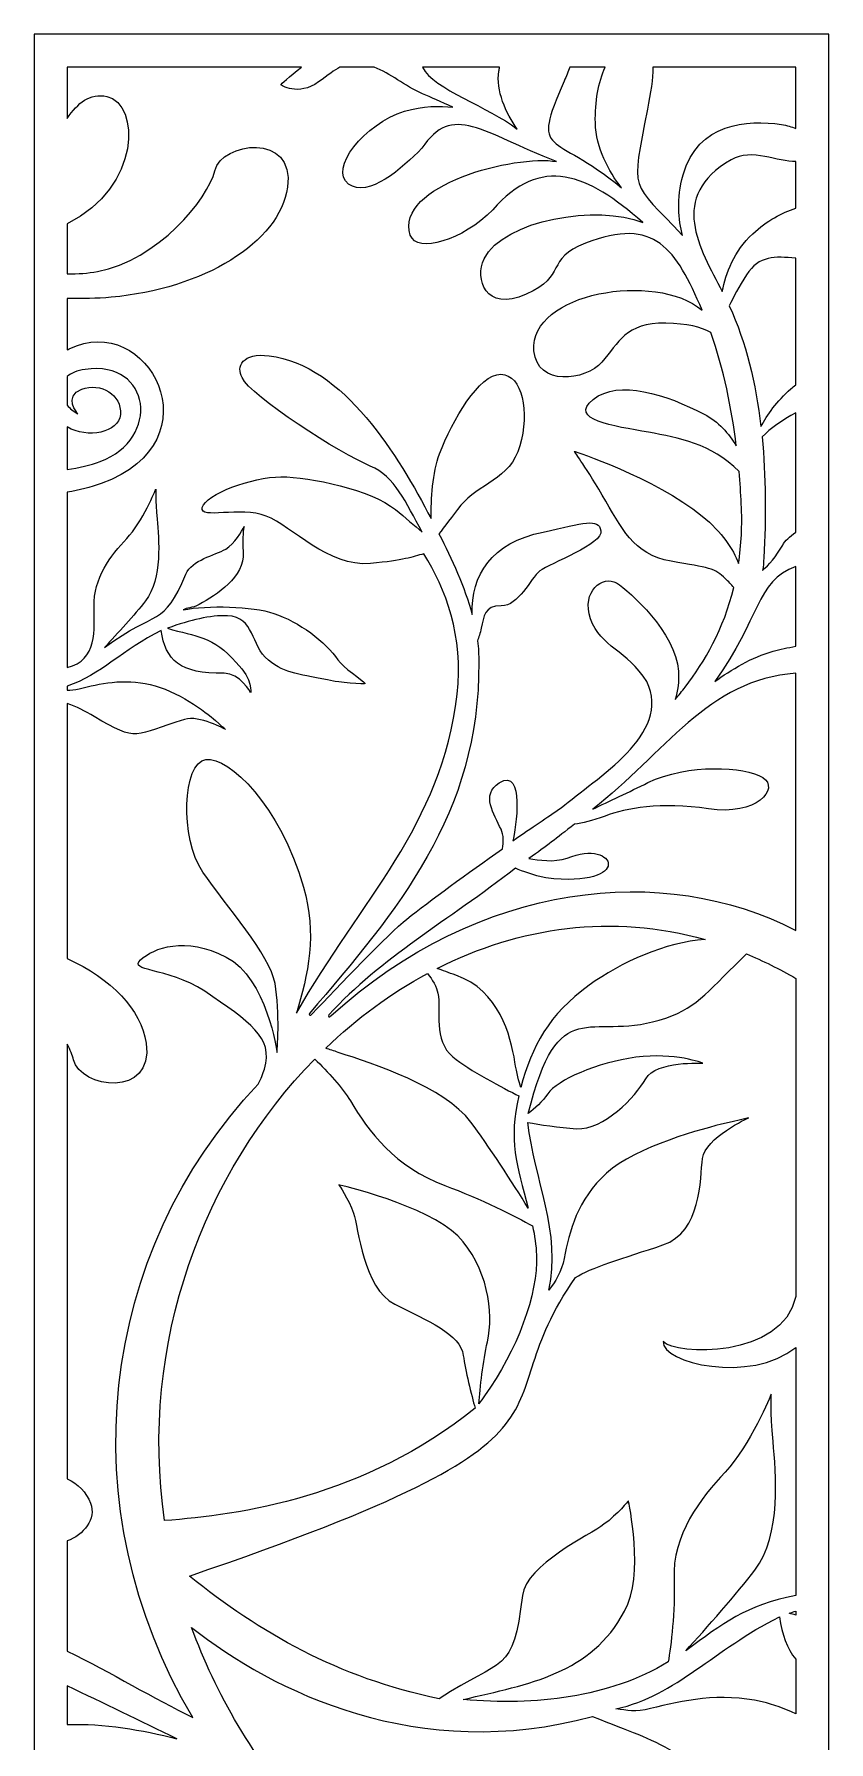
# Model space of a CAD drawing. Header units: centimetres. Extents: x -9.7 to 7.6, y -13 to 14.1.
# Drawn here: x -0.16 to 7.58, y -2.53 to 14.11 of the extents above; entities that cross this region are included whole.
import ezdxf

# ---------------------------------------------------------------- set-up
doc = ezdxf.new("R2010")
doc.units = ezdxf.units.CM
doc.header["$MEASUREMENT"] = 0
doc.layers.add('layer 1', color=7, linetype='Continuous')

msp = doc.modelspace()

# ---------------------------------------------------------------- linework, layer by layer
at = {"layer": 'layer 1', "color": 177, "lineweight": 9}
for points, knots in [([(7.26065, -12.99459), (7.26065, -12.99459), (5.87743, -12.99459), (5.87743, -12.99459), (5.87743, -12.99459), (5.87743, -12.99459), (5.19512, -12.99459), (5.19512, -12.99459), (5.19512, -12.99459), (5.19512, -12.99459), (4.18728, -12.99459), (4.18728, -12.99459), (4.18728, -12.99459), (4.18728, -12.99459), (3.58854, -12.99459), (3.58854, -12.99459), (3.58854, -12.99459), (3.58854, -12.99459), (2.78218, -12.99459), (2.78218, -12.99459), (2.78218, -12.99459), (2.78218, -12.99459), (2.14812, -12.99459), (2.14812, -12.99459), (2.14812, -12.99459), (2.14812, -12.99459), (1.69334, -12.99459), (1.69334, -12.99459), (1.69334, -12.99459), (1.69334, -12.99459), (1.49977, -12.99459), (1.49977, -12.99459), (1.49977, -12.99459), (1.49977, -12.99459), (1.49345, -12.99459), (1.49345, -12.99459), (1.49345, -12.99459), (1.49345, -12.99459), (1.27185, -12.99459), (1.27185, -12.99459), (1.27185, -12.99459), (1.27185, -12.99459), (0.58433, -12.99459), (0.58433, -12.99459), (0.58433, -12.99459), (0.58433, -12.99459), (0.26077, -12.99459), (0.26077, -12.99459), (0.26077, -12.99459), (0.26077, -12.99459), (0.16257, -12.99459), (0.16257, -12.99459), (0.16257, -12.99459), (0.16257, -12.99459), (-0.16007, -12.99459), (-0.16007, -12.99459), (-0.16007, -12.99459), (-0.16007, -12.99459), (-0.16007, -12.67195), (-0.16007, -12.67195), (-0.16007, -12.67195), (-0.16007, -12.67195), (-0.16007, -9.70819), (-0.16007, -9.70819), (-0.16007, -9.70819), (-0.16007, -9.70819), (-0.16007, -9.5203), (-0.16007, -9.5203), (-0.16007, -9.5203), (-0.16007, -9.5203), (-0.16007, -7.38408), (-0.16007, -7.38408), (-0.16007, -7.38408), (-0.16007, -7.38408), (-0.16007, -7.04499), (-0.16007, -7.04499), (-0.16007, -7.04499), (-0.16007, -7.04499), (-0.16007, -2.59487), (-0.16007, -2.59487), (-0.16007, -2.59487), (-0.16007, -2.59487), (-0.16007, -2.38817), (-0.16007, -2.38817), (-0.16007, -2.38817), (-0.16007, -2.38817), (-0.16007, -1.8223), (-0.16007, -1.8223), (-0.16007, -1.8223), (-0.16007, -1.8223), (-0.16007, -1.47514), (-0.16007, -1.47514), (-0.16007, -1.47514), (-0.16007, -1.47514), (-0.16007, -0.49746), (-0.16007, -0.49746), (-0.16007, -0.49746), (-0.16007, -0.49746), (-0.16007, -0.25309), (-0.16007, -0.25309), (-0.16007, -0.25309), (-0.16007, -0.25309), (-0.16007, 0.00084), (-0.16007, 0.00084), (-0.16007, 0.00084), (-0.16007, 0.00084), (-0.16007, 0.09219), (-0.16007, 0.09219), (-0.16007, 0.09219), (-0.16007, 0.09219), (-0.16007, 1.42624), (-0.16007, 1.42624), (-0.16007, 1.42624), (-0.16007, 1.42624), (-0.16007, 2.20746), (-0.16007, 2.20746), (-0.16007, 2.20746), (-0.16007, 2.20746), (-0.16007, 4.67849), (-0.16007, 4.67849), (-0.16007, 4.67849), (-0.16007, 4.67849), (-0.16007, 5.22768), (-0.16007, 5.22768), (-0.16007, 5.22768), (-0.16007, 5.22768), (-0.16007, 9.61322), (-0.16007, 9.61322), (-0.16007, 9.61322), (-0.16007, 9.61322), (-0.16007, 9.85597), (-0.16007, 9.85597), (-0.16007, 9.85597), (-0.16007, 9.85597), (-0.16007, 11.56167), (-0.16007, 11.56167), (-0.16007, 11.56167), (-0.16007, 11.56167), (-0.16007, 11.79957), (-0.16007, 11.79957), (-0.16007, 11.79957), (-0.16007, 11.79957), (-0.16007, 12.14534), (-0.16007, 12.14534), (-0.16007, 12.14534), (-0.16007, 12.14534), (-0.16007, 12.67177), (-0.16007, 12.67177), (-0.16007, 12.67177), (-0.16007, 12.67177), (-0.16007, 13.78453), (-0.16007, 13.78453), (-0.16007, 13.78453), (-0.16007, 13.78453), (-0.16007, 14.10717), (-0.16007, 14.10717), (-0.16007, 14.10717), (-0.16007, 14.10717), (0.16257, 14.10717), (0.16257, 14.10717), (0.16257, 14.10717), (0.16257, 14.10717), (2.95749, 14.10717), (2.95749, 14.10717), (2.95749, 14.10717), (2.95749, 14.10717), (3.17214, 14.10717), (3.17214, 14.10717), (3.17214, 14.10717), (3.17214, 14.10717), (3.45431, 14.10717), (3.45431, 14.10717), (3.45431, 14.10717), (3.45431, 14.10717), (3.79249, 14.10717), (3.79249, 14.10717), (3.79249, 14.10717), (3.79249, 14.10717), (4.60095, 14.10717), (4.60095, 14.10717), (4.60095, 14.10717), (4.60095, 14.10717), (5.05416, 14.10717), (5.05416, 14.10717), (5.05416, 14.10717), (5.05416, 14.10717), (7.26065, 14.10717), (7.26065, 14.10717), (7.26065, 14.10717), (7.26065, 14.10717), (7.58329, 14.10717), (7.58329, 14.10717), (7.58329, 14.10717), (7.58329, 14.10717), (7.58329, 13.78453), (7.58329, 13.78453), (7.58329, 13.78453), (7.58329, 13.78453), (7.58329, 12.45041), (7.58329, 12.45041), (7.58329, 12.45041), (7.58329, 12.45041), (7.58329, 11.92972), (7.58329, 11.92972), (7.58329, 11.92972), (7.58329, 11.92972), (7.58329, 10.91423), (7.58329, 10.91423), (7.58329, 10.91423), (7.58329, 10.91423), (7.58329, 10.56947), (7.58329, 10.56947), (7.58329, 10.56947), (7.58329, 10.56947), (7.58329, 9.42337), (7.58329, 9.42337), (7.58329, 9.42337), (7.58329, 9.42337), (7.58329, 8.99295), (7.58329, 8.99295), (7.58329, 8.99295), (7.58329, 8.99295), (7.58329, 8.17496), (7.58329, 8.17496), (7.58329, 8.17496), (7.58329, 8.17496), (7.58329, 7.87163), (7.58329, 7.87163), (7.58329, 7.87163), (7.58329, 7.87163), (7.58329, 5.18792), (7.58329, 5.18792), (7.58329, 5.18792), (7.58329, 5.18792), (7.58329, 4.70284), (7.58329, 4.70284), (7.58329, 4.70284), (7.58329, 4.70284), (7.58329, 1.72144), (7.58329, 1.72144), (7.58329, 1.72144), (7.58329, 1.72144), (7.58329, 1.31679), (7.58329, 1.31679), (7.58329, 1.31679), (7.58329, 1.31679), (7.58329, 0.88344), (7.58329, 0.88344), (7.58329, 0.88344), (7.58329, 0.88344), (7.58329, 0.85871), (7.58329, 0.85871), (7.58329, 0.85871), (7.58329, 0.85871), (7.58329, -0.31154), (7.58329, -0.31154), (7.58329, -0.31154), (7.58329, -0.31154), (7.58329, -0.97133), (7.58329, -0.97133), (7.58329, -0.97133), (7.58329, -0.97133), (7.58329, -1.036), (7.58329, -1.036), (7.58329, -1.036), (7.58329, -1.036), (7.58329, -1.15415), (7.58329, -1.15415), (7.58329, -1.15415), (7.58329, -1.15415), (7.58329, -1.34413), (7.58329, -1.34413), (7.58329, -1.34413), (7.58329, -1.34413), (7.58329, -1.91835), (7.58329, -1.91835), (7.58329, -1.91835), (7.58329, -1.91835), (7.58329, -2.42924), (7.58329, -2.42924), (7.58329, -2.42924), (7.58329, -2.42924), (7.58329, -2.66084), (7.58329, -2.66084), (7.58329, -2.66084), (7.58329, -2.66084), (7.58329, -3.48774), (7.58329, -3.48774), (7.58329, -3.48774), (7.58329, -3.48774), (7.58329, -3.99787), (7.58329, -3.99787), (7.58329, -3.99787), (7.58329, -3.99787), (7.58329, -6.32446), (7.58329, -6.32446), (7.58329, -6.32446), (7.58329, -6.32446), (7.58329, -7.20418), (7.58329, -7.20418), (7.58329, -7.20418), (7.58329, -7.20418), (7.58329, -12.67195), (7.58329, -12.67195), (7.58329, -12.67195), (7.58329, -12.67195), (7.58329, -12.72788), (7.58329, -12.72788), (7.58329, -12.72788), (7.58329, -12.72788), (7.58329, -12.92748), (7.58329, -12.92748), (7.58329, -12.92748), (7.58329, -12.92748), (7.58329, -12.99459), (7.58329, -12.99459), (7.58329, -12.99459), (7.58329, -12.99459), (7.26065, -12.99459), (7.26065, -12.99459)], [0, 0, 0, 0, 0.01234568, 0.01234568, 0.01234568, 0.01234568, 0.02469136, 0.02469136, 0.02469136, 0.02469136, 0.03703704, 0.03703704, 0.03703704, 0.03703704, 0.04938272, 0.04938272, 0.04938272, 0.04938272, 0.0617284, 0.0617284, 0.0617284, 0.0617284, 0.07407407, 0.07407407, 0.07407407, 0.07407407, 0.08641975, 0.08641975, 0.08641975, 0.08641975, 0.09876543, 0.09876543, 0.09876543, 0.09876543, 0.11111111, 0.11111111, 0.11111111, 0.11111111, 0.12345679, 0.12345679, 0.12345679, 0.12345679, 0.13580247, 0.13580247, 0.13580247, 0.13580247, 0.14814815, 0.14814815, 0.14814815, 0.14814815, 0.16049383, 0.16049383, 0.16049383, 0.16049383, 0.17283951, 0.17283951, 0.17283951, 0.17283951, 0.18518519, 0.18518519, 0.18518519, 0.18518519, 0.19753086, 0.19753086, 0.19753086, 0.19753086, 0.20987654, 0.20987654, 0.20987654, 0.20987654, 0.22222222, 0.22222222, 0.22222222, 0.22222222, 0.2345679, 0.2345679, 0.2345679, 0.2345679, 0.24691358, 0.24691358, 0.24691358, 0.24691358, 0.25925926, 0.25925926, 0.25925926, 0.25925926, 0.27160494, 0.27160494, 0.27160494, 0.27160494, 0.28395062, 0.28395062, 0.28395062, 0.28395062, 0.2962963, 0.2962963, 0.2962963, 0.2962963, 0.30864198, 0.30864198, 0.30864198, 0.30864198, 0.32098765, 0.32098765, 0.32098765, 0.32098765, 0.33333333, 0.33333333, 0.33333333, 0.33333333, 0.34567901, 0.34567901, 0.34567901, 0.34567901, 0.35802469, 0.35802469, 0.35802469, 0.35802469, 0.37037037, 0.37037037, 0.37037037, 0.37037037, 0.38271605, 0.38271605, 0.38271605, 0.38271605, 0.39506173, 0.39506173, 0.39506173, 0.39506173, 0.40740741, 0.40740741, 0.40740741, 0.40740741, 0.41975309, 0.41975309, 0.41975309, 0.41975309, 0.43209877, 0.43209877, 0.43209877, 0.43209877, 0.44444444, 0.44444444, 0.44444444, 0.44444444, 0.45679012, 0.45679012, 0.45679012, 0.45679012, 0.4691358, 0.4691358, 0.4691358, 0.4691358, 0.48148148, 0.48148148, 0.48148148, 0.48148148, 0.49382716, 0.49382716, 0.49382716, 0.49382716, 0.50617284, 0.50617284, 0.50617284, 0.50617284, 0.51851852, 0.51851852, 0.51851852, 0.51851852, 0.5308642, 0.5308642, 0.5308642, 0.5308642, 0.54320988, 0.54320988, 0.54320988, 0.54320988, 0.55555556, 0.55555556, 0.55555556, 0.55555556, 0.56790123, 0.56790123, 0.56790123, 0.56790123, 0.58024691, 0.58024691, 0.58024691, 0.58024691, 0.59259259, 0.59259259, 0.59259259, 0.59259259, 0.60493827, 0.60493827, 0.60493827, 0.60493827, 0.61728395, 0.61728395, 0.61728395, 0.61728395, 0.62962963, 0.62962963, 0.62962963, 0.62962963, 0.64197531, 0.64197531, 0.64197531, 0.64197531, 0.65432099, 0.65432099, 0.65432099, 0.65432099, 0.66666667, 0.66666667, 0.66666667, 0.66666667, 0.67901235, 0.67901235, 0.67901235, 0.67901235, 0.69135802, 0.69135802, 0.69135802, 0.69135802, 0.7037037, 0.7037037, 0.7037037, 0.7037037, 0.71604938, 0.71604938, 0.71604938, 0.71604938, 0.72839506, 0.72839506, 0.72839506, 0.72839506, 0.74074074, 0.74074074, 0.74074074, 0.74074074, 0.75308642, 0.75308642, 0.75308642, 0.75308642, 0.7654321, 0.7654321, 0.7654321, 0.7654321, 0.77777778, 0.77777778, 0.77777778, 0.77777778, 0.79012346, 0.79012346, 0.79012346, 0.79012346, 0.80246914, 0.80246914, 0.80246914, 0.80246914, 0.81481481, 0.81481481, 0.81481481, 0.81481481, 0.82716049, 0.82716049, 0.82716049, 0.82716049, 0.83950617, 0.83950617, 0.83950617, 0.83950617, 0.85185185, 0.85185185, 0.85185185, 0.85185185, 0.86419753, 0.86419753, 0.86419753, 0.86419753, 0.87654321, 0.87654321, 0.87654321, 0.87654321, 0.88888889, 0.88888889, 0.88888889, 0.88888889, 0.90123457, 0.90123457, 0.90123457, 0.90123457, 0.91358025, 0.91358025, 0.91358025, 0.91358025, 0.92592593, 0.92592593, 0.92592593, 0.92592593, 0.9382716, 0.9382716, 0.9382716, 0.9382716, 0.95061728, 0.95061728, 0.95061728, 0.95061728, 0.96296296, 0.96296296, 0.96296296, 0.96296296, 0.97530864, 0.97530864, 0.97530864, 0.97530864, 1, 1, 1, 1]), ([(2.44454, 13.78453), (2.32609, 13.69848), (2.24203, 13.6137), (2.24203, 13.6137), (2.24203, 13.6137), (2.24203, 13.6137), (2.41123, 13.49622), (2.61124, 13.6424), (2.61124, 13.6424), (2.70471, 13.71067), (2.76638, 13.75631), (2.81835, 13.78453), (2.81835, 13.78453), (2.81835, 13.78453), (3.1524, 13.78453), (3.1524, 13.78453), (3.1524, 13.78453), (3.3135, 13.72434), (3.44357, 13.60614), (3.62473, 13.52732), (3.62473, 13.52732), (3.70357, 13.49301), (3.80513, 13.44796), (3.92065, 13.3947), (3.92065, 13.3947), (3.7924, 13.41018), (3.62726, 13.40972), (3.4499, 13.35597), (3.4499, 13.35597), (3.05604, 13.23686), (2.7083, 12.79021), (2.90262, 12.64744), (2.90262, 12.64744), (3.09692, 12.50466), (3.42729, 12.80246), (3.61873, 12.99547), (3.61873, 12.99547), (3.91254, 13.44159), (4.20042, 13.15165), (4.93107, 12.86552), (4.93107, 12.86552), (4.53313, 12.93889), (3.34821, 12.63457), (3.50532, 12.14843), (3.50532, 12.14843), (3.56883, 11.96985), (4.01981, 12.09616), (4.30834, 12.39707), (4.30834, 12.39707), (4.77561, 12.93578), (5.2363, 12.74526), (5.7698, 12.27322), (5.7698, 12.27322), (5.33683, 12.45059), (4.41081, 12.30021), (4.2241, 11.9179), (4.2241, 11.9179), (4.13148, 11.7286), (4.2333, 11.39651), (4.63384, 11.57315), (4.63384, 11.57315), (5.03439, 11.74953), (4.81493, 11.91734), (5.21278, 12.07089), (5.21278, 12.07089), (5.89375, 12.33397), (6.09118, 12.0154), (6.34878, 11.41835), (6.34878, 11.41835), (5.89606, 11.7992), (4.66256, 11.59015), (4.71006, 11.0232), (4.71006, 11.0232), (4.73947, 10.67387), (5.21039, 10.72908), (5.37253, 10.91282), (5.37253, 10.91282), (5.5347, 11.09668), (5.60071, 11.29968), (5.9937, 11.29189), (5.9937, 11.29189), (6.20573, 11.2875), (6.3364, 11.25553), (6.43323, 11.20024), (6.43323, 11.20024), (6.55994, 10.84341), (6.63642, 10.46023), (6.68123, 10.09621), (6.68123, 10.09621), (6.60818, 10.21639), (6.50665, 10.33454), (6.3683, 10.40585), (6.3683, 10.40585), (5.99681, 10.59737), (5.53629, 10.74941), (5.28774, 10.54935), (5.28774, 10.54935), (5.03909, 10.34916), (5.48248, 10.29102), (5.82698, 10.22904), (5.82698, 10.22904), (6.12061, 10.17622), (6.43431, 10.12085), (6.70813, 9.84755), (6.70813, 9.84755), (6.71775, 9.73929), (6.72504, 9.63386), (6.73016, 9.53263), (6.73016, 9.53263), (6.74086, 9.32168), (6.73037, 9.12883), (6.70404, 8.95168), (6.70404, 8.95168), (6.64887, 9.0907), (6.54541, 9.25442), (6.35027, 9.41236), (6.35027, 9.41236), (5.87486, 9.79701), (5.10177, 10.04354), (5.10177, 10.04354), (5.10177, 10.04354), (5.10177, 10.04354), (5.18724, 9.93256), (5.37535, 9.6168), (5.37535, 9.6168), (5.56345, 9.30105), (5.6733, 9.03798), (6.04568, 8.97368), (6.04568, 8.97368), (6.41799, 8.90951), (6.47371, 8.90508), (6.57449, 8.80455), (6.57449, 8.80455), (6.60436, 8.77478), (6.63253, 8.74534), (6.6581, 8.71838), (6.6581, 8.71838), (6.55794, 8.31013), (6.37251, 7.99636), (6.18336, 7.74802), (6.18336, 7.74802), (6.15343, 7.7087), (6.12092, 7.6681), (6.08713, 7.62682), (6.08713, 7.62682), (6.11067, 7.71006), (6.12452, 7.80328), (6.11723, 7.90362), (6.11723, 7.90362), (6.09048, 8.27592), (5.64557, 8.68145), (5.51426, 8.76138), (5.51426, 8.76138), (5.38294, 8.84116), (5.1676, 8.68454), (5.26223, 8.41102), (5.26223, 8.41102), (5.35676, 8.13738), (5.62033, 8.10499), (5.80975, 7.80071), (5.80975, 7.80071), (6.05688, 7.28512), (5.31746, 6.8651), (4.97614, 6.57094), (4.97614, 6.57094), (4.8401, 6.47879), (4.69265, 6.38199), (4.50547, 6.25007), (4.50547, 6.25007), (4.53294, 6.3611), (4.6242, 6.9721), (4.37174, 6.81557), (4.37174, 6.81557), (4.18969, 6.70267), (4.32153, 6.50717), (4.38904, 6.36299), (4.38904, 6.36299), (4.41645, 6.3044), (4.41457, 6.23483), (4.40291, 6.17284), (4.40291, 6.17284), (4.06313, 5.93261), (3.69842, 5.66753), (3.4704, 5.48715), (3.4704, 5.48715), (3.29823, 5.35087), (2.79408, 4.82543), (2.54914, 4.5636), (2.54914, 4.5636), (2.53097, 4.53697), (2.5128, 4.5555), (2.52307, 4.569), (2.52307, 4.569), (3.37113, 5.55876), (4.18634, 6.51451), (4.17152, 7.98837), (4.17152, 7.98837), (4.17378, 8.05778), (4.16866, 8.12822), (4.15967, 8.19939), (4.15967, 8.19939), (4.17135, 8.23157), (4.18479, 8.27315), (4.19652, 8.32193), (4.19652, 8.32193), (4.22388, 8.43545), (4.22206, 8.53968), (4.3907, 8.53804), (4.3907, 8.53804), (4.55929, 8.53613), (4.67519, 8.80465), (4.76822, 8.87812), (4.76822, 8.87812), (4.86126, 8.95185), (5.38997, 9.14133), (5.36298, 9.27071), (5.36298, 9.27071), (5.33586, 9.40012), (5.20237, 9.34138), (4.79865, 9.2576), (4.79865, 9.2576), (4.29432, 9.15312), (4.09444, 8.83717), (4.1085, 8.45364), (4.1085, 8.45364), (4.0352, 8.72416), (3.90876, 8.99483), (3.78437, 9.23932), (3.78437, 9.23932), (3.83481, 9.30685), (3.90986, 9.40599), (3.99899, 9.5177), (3.99899, 9.5177), (4.1639, 9.72439), (4.47872, 9.76885), (4.57342, 10.09696), (4.57342, 10.09696), (4.66802, 10.42482), (4.59828, 10.78913), (4.38785, 10.79429), (4.38785, 10.79429), (4.17743, 10.79943), (3.91323, 10.34602), (3.79065, 10.02012), (3.79065, 10.02012), (3.72071, 9.83405), (3.70643, 9.57638), (3.70704, 9.38895), (3.70704, 9.38895), (3.39651, 9.98538), (2.85533, 10.88959), (2.12962, 10.97323), (2.12962, 10.97323), (1.86765, 11.01003), (1.80739, 10.86593), (1.86571, 10.76272), (1.86571, 10.76272), (1.94314, 10.58299), (2.83325, 10.01494), (3.11528, 9.90012), (3.11528, 9.90012), (3.35379, 9.80291), (3.46261, 9.54195), (3.61956, 9.25767), (3.61956, 9.25767), (3.54601, 9.32046), (3.45586, 9.39675), (3.361, 9.47572), (3.361, 9.47572), (3.13019, 9.66739), (2.52639, 9.79633), (2.24484, 9.79557), (2.24484, 9.79557), (1.96331, 9.79469), (1.50706, 9.62274), (1.47833, 9.49762), (1.47833, 9.49762), (1.44956, 9.37264), (1.84602, 9.51471), (2.10156, 9.41358), (2.10156, 9.41358), (2.35707, 9.31231), (2.7044, 8.91455), (3.1167, 8.95136), (3.1167, 8.95136), (3.45048, 8.98109), (3.51969, 9.01531), (3.63801, 9.04602), (3.63801, 9.04602), (3.84956, 8.70518), (4.02737, 8.24634), (3.96059, 7.67696), (3.96059, 7.67696), (3.81073, 6.39719), (3.02206, 5.67147), (2.39488, 4.56996), (2.39488, 4.56996), (2.5092, 4.94378), (2.59676, 5.34697), (2.46573, 5.79803), (2.46573, 5.79803), (2.23514, 6.59161), (1.74242, 7.0702), (1.5141, 7.04205), (1.5141, 7.04205), (1.28577, 7.01393), (1.25546, 6.27576), (1.48411, 5.94522), (1.48411, 5.94522), (1.71271, 5.61475), (2.13557, 5.14169), (2.18691, 4.85996), (2.18691, 4.85996), (2.23834, 4.5782), (2.20662, 4.18729), (2.20662, 4.18729), (2.20662, 4.18729), (2.20662, 4.18729), (2.10863, 4.91237), (1.71064, 5.11747), (1.71064, 5.11747), (1.3126, 5.32254), (1.00376, 5.20814), (0.87746, 5.09095), (0.87746, 5.09095), (0.75119, 4.9737), (1.1229, 5.02525), (1.50303, 4.78685), (1.50303, 4.78685), (1.93897, 4.47864), (2.17635, 4.3431), (2.08339, 4.02648), (2.08339, 4.02648), (2.07011, 3.98125), (2.05009, 3.93232), (2.02294, 3.87867), (2.02294, 3.87867), (0.46765, 2.24384), (0.17111, -0.24851), (1.38684, -2.28932), (1.38684, -2.28932), (1.00922, -2.10905), (0.59108, -1.85063), (0.16257, -1.6444), (0.16257, -1.6444), (0.16257, -1.6444), (0.16257, -0.5701), (0.16257, -0.5701), (0.16257, -0.5701), (0.31932, -0.51292), (0.4495, -0.35684), (0.38953, -0.2024), (0.38953, -0.2024), (0.34778, -0.09486), (0.26782, -0.01385), (0.16257, 0.03598), (0.16257, 0.03598), (0.16257, 1.45089), (0.16257, 2.84652), (0.16257, 4.26783), (0.16257, 4.26783), (0.19251, 4.21173), (0.21321, 4.16042), (0.22338, 4.11702), (0.22338, 4.11702), (0.2882, 3.84046), (1.00831, 3.73592), (0.93164, 4.27799), (0.93164, 4.27799), (0.88485, 4.60863), (0.58947, 4.90499), (0.16257, 5.10393), (0.16257, 5.10393), (0.16257, 5.10393), (0.16257, 7.58856), (0.16257, 7.58856), (0.16257, 7.58856), (0.25584, 7.55173), (0.33062, 7.5186), (0.42624, 7.46086), (0.42624, 7.46086), (0.85214, 7.20364), (0.81563, 7.28084), (1.30487, 7.43223), (1.30487, 7.43223), (1.44951, 7.477), (1.70344, 7.33453), (1.70344, 7.33453), (1.70344, 7.33453), (1.70344, 7.33453), (1.70344, 7.33453), (1.60786, 7.42131), (1.60786, 7.42131), (1.51225, 7.50806), (1.23024, 7.71342), (0.97092, 7.7728), (0.97092, 7.7728), (0.71155, 7.83213), (0.47552, 7.78234), (0.27981, 7.7311), (0.27981, 7.7311), (0.2319, 7.71857), (0.19554, 7.71628), (0.16257, 7.71802), (0.16257, 7.71802), (0.16257, 7.71802), (0.16257, 7.7562), (0.16257, 7.7562), (0.16257, 7.7562), (0.48428, 7.86357), (0.70606, 8.11506), (1.0766, 8.29818), (1.0766, 8.29818), (1.12083, 8.01192), (1.25762, 7.87346), (1.69105, 7.88172), (1.69105, 7.88172), (1.84308, 7.88459), (1.94947, 7.69219), (1.94947, 7.69219), (1.94947, 7.69219), (1.94947, 7.69219), (1.97738, 7.81785), (1.8092, 7.98574), (1.8092, 7.98574), (1.58126, 8.24966), (1.42021, 8.23652), (1.1377, 8.32081), (1.1377, 8.32081), (1.36538, 8.40096), (1.55239, 8.4479), (1.72513, 8.44171), (1.72513, 8.44171), (1.98768, 8.4322), (1.94905, 8.15041), (2.12213, 8.01083), (2.12213, 8.01083), (2.29525, 7.8713), (2.42708, 7.87493), (2.7565, 7.80464), (2.7565, 7.80464), (2.76051, 7.80378), (3.07995, 7.7637), (3.06379, 7.78358), (3.06379, 7.78358), (3.04268, 7.80957), (2.8455, 7.94391), (2.8004, 8.0113), (2.8004, 8.0113), (2.6805, 8.19058), (2.42204, 8.38151), (2.17442, 8.46541), (2.17442, 8.46541), (1.96971, 8.5348), (1.52346, 8.54715), (1.29288, 8.49929), (1.29288, 8.49929), (1.32771, 8.52409), (1.37808, 8.51212), (1.44886, 8.55165), (1.44886, 8.55165), (1.61698, 8.64557), (1.89144, 8.81891), (1.8769, 9.06098), (1.8769, 9.06098), (1.8672, 9.22291), (1.87829, 9.28701), (1.88661, 9.31181), (1.88661, 9.31181), (1.864, 9.26861), (1.79333, 9.14368), (1.70688, 9.09216), (1.70688, 9.09216), (1.60153, 9.02933), (1.37613, 8.98748), (1.31635, 8.848), (1.31635, 8.848), (1.10196, 8.32005), (1.03447, 8.5124), (0.52684, 8.13271), (0.52684, 8.13271), (0.65297, 8.272), (0.81817, 8.44675), (0.92478, 8.58725), (0.92478, 8.58725), (1.09094, 8.80617), (1.05528, 9.19066), (1.03748, 9.38288), (1.03748, 9.38288), (1.01968, 9.57513), (1.0262, 9.67486), (1.0262, 9.67486), (1.0262, 9.67486), (1.0262, 9.67486), (0.89396, 9.35478), (0.74169, 9.19366), (0.74169, 9.19366), (0.58942, 9.03254), (0.41266, 8.80567), (0.42504, 8.53031), (0.42504, 8.53031), (0.42498, 8.31396), (0.45905, 8.00569), (0.16257, 7.93766), (0.16257, 7.93766), (0.16257, 7.93766), (0.16257, 9.64467), (0.16257, 9.64467), (0.16257, 9.64467), (0.27996, 9.66436), (0.39091, 9.69276), (0.4924, 9.72948), (0.4924, 9.72948), (1.64075, 10.14495), (0.93937, 11.42375), (0.18163, 11.04137), (0.18163, 11.04137), (0.17513, 11.03809), (0.16878, 11.03474), (0.16257, 11.03133), (0.16257, 11.03133), (0.16257, 11.03133), (0.16257, 11.5335), (0.16257, 11.5335), (0.16257, 11.5335), (0.3069, 11.52813), (0.45015, 11.53224), (0.58991, 11.54467), (0.58991, 11.54467), (1.48702, 11.62425), (2.23154, 12.07423), (2.30824, 12.61622), (2.30824, 12.61622), (2.38491, 13.15829), (1.66479, 13.05375), (1.59998, 12.77719), (1.59998, 12.77719), (1.53517, 12.50073), (1.04337, 11.90265), (0.4559, 11.79492), (0.4559, 11.79492), (0.3663, 11.77853), (0.2675, 11.77066), (0.16257, 11.77155), (0.16257, 11.77155), (0.16257, 11.77155), (0.16257, 12.26037), (0.16257, 12.26037), (0.16257, 12.26037), (0.88987, 12.62024), (0.86931, 13.43079), (0.54835, 13.5003), (0.54835, 13.5003), (0.38386, 13.53596), (0.26461, 13.43818), (0.16257, 13.28601), (0.16257, 13.28601), (0.16257, 13.28601), (0.16257, 13.78453), (0.16257, 13.78453), (0.16257, 13.78453), (0.16257, 13.78453), (2.44454, 13.78453), (2.44454, 13.78453)], [0, 0, 0, 0, 0.00704225, 0.00704225, 0.00704225, 0.00704225, 0.01408451, 0.01408451, 0.01408451, 0.01408451, 0.02112676, 0.02112676, 0.02112676, 0.02112676, 0.02816901, 0.02816901, 0.02816901, 0.02816901, 0.03521127, 0.03521127, 0.03521127, 0.03521127, 0.04225352, 0.04225352, 0.04225352, 0.04225352, 0.04929577, 0.04929577, 0.04929577, 0.04929577, 0.05633803, 0.05633803, 0.05633803, 0.05633803, 0.06338028, 0.06338028, 0.06338028, 0.06338028, 0.07042254, 0.07042254, 0.07042254, 0.07042254, 0.07746479, 0.07746479, 0.07746479, 0.07746479, 0.08450704, 0.08450704, 0.08450704, 0.08450704, 0.0915493, 0.0915493, 0.0915493, 0.0915493, 0.09859155, 0.09859155, 0.09859155, 0.09859155, 0.1056338, 0.1056338, 0.1056338, 0.1056338, 0.11267606, 0.11267606, 0.11267606, 0.11267606, 0.11971831, 0.11971831, 0.11971831, 0.11971831, 0.12676056, 0.12676056, 0.12676056, 0.12676056, 0.13380282, 0.13380282, 0.13380282, 0.13380282, 0.14084507, 0.14084507, 0.14084507, 0.14084507, 0.14788732, 0.14788732, 0.14788732, 0.14788732, 0.15492958, 0.15492958, 0.15492958, 0.15492958, 0.16197183, 0.16197183, 0.16197183, 0.16197183, 0.16901408, 0.16901408, 0.16901408, 0.16901408, 0.17605634, 0.17605634, 0.17605634, 0.17605634, 0.18309859, 0.18309859, 0.18309859, 0.18309859, 0.19014085, 0.19014085, 0.19014085, 0.19014085, 0.1971831, 0.1971831, 0.1971831, 0.1971831, 0.20422535, 0.20422535, 0.20422535, 0.20422535, 0.21126761, 0.21126761, 0.21126761, 0.21126761, 0.21830986, 0.21830986, 0.21830986, 0.21830986, 0.22535211, 0.22535211, 0.22535211, 0.22535211, 0.23239437, 0.23239437, 0.23239437, 0.23239437, 0.23943662, 0.23943662, 0.23943662, 0.23943662, 0.24647887, 0.24647887, 0.24647887, 0.24647887, 0.25352113, 0.25352113, 0.25352113, 0.25352113, 0.26056338, 0.26056338, 0.26056338, 0.26056338, 0.26760563, 0.26760563, 0.26760563, 0.26760563, 0.27464789, 0.27464789, 0.27464789, 0.27464789, 0.28169014, 0.28169014, 0.28169014, 0.28169014, 0.28873239, 0.28873239, 0.28873239, 0.28873239, 0.29577465, 0.29577465, 0.29577465, 0.29577465, 0.3028169, 0.3028169, 0.3028169, 0.3028169, 0.30985915, 0.30985915, 0.30985915, 0.30985915, 0.31690141, 0.31690141, 0.31690141, 0.31690141, 0.32394366, 0.32394366, 0.32394366, 0.32394366, 0.33098592, 0.33098592, 0.33098592, 0.33098592, 0.33802817, 0.33802817, 0.33802817, 0.33802817, 0.34507042, 0.34507042, 0.34507042, 0.34507042, 0.35211268, 0.35211268, 0.35211268, 0.35211268, 0.35915493, 0.35915493, 0.35915493, 0.35915493, 0.36619718, 0.36619718, 0.36619718, 0.36619718, 0.37323944, 0.37323944, 0.37323944, 0.37323944, 0.38028169, 0.38028169, 0.38028169, 0.38028169, 0.38732394, 0.38732394, 0.38732394, 0.38732394, 0.3943662, 0.3943662, 0.3943662, 0.3943662, 0.40140845, 0.40140845, 0.40140845, 0.40140845, 0.4084507, 0.4084507, 0.4084507, 0.4084507, 0.41549296, 0.41549296, 0.41549296, 0.41549296, 0.42253521, 0.42253521, 0.42253521, 0.42253521, 0.42957746, 0.42957746, 0.42957746, 0.42957746, 0.43661972, 0.43661972, 0.43661972, 0.43661972, 0.44366197, 0.44366197, 0.44366197, 0.44366197, 0.45070423, 0.45070423, 0.45070423, 0.45070423, 0.45774648, 0.45774648, 0.45774648, 0.45774648, 0.46478873, 0.46478873, 0.46478873, 0.46478873, 0.47183099, 0.47183099, 0.47183099, 0.47183099, 0.47887324, 0.47887324, 0.47887324, 0.47887324, 0.48591549, 0.48591549, 0.48591549, 0.48591549, 0.49295775, 0.49295775, 0.49295775, 0.49295775, 0.5, 0.5, 0.5, 0.5, 0.50704225, 0.50704225, 0.50704225, 0.50704225, 0.51408451, 0.51408451, 0.51408451, 0.51408451, 0.52112676, 0.52112676, 0.52112676, 0.52112676, 0.52816901, 0.52816901, 0.52816901, 0.52816901, 0.53521127, 0.53521127, 0.53521127, 0.53521127, 0.54225352, 0.54225352, 0.54225352, 0.54225352, 0.54929577, 0.54929577, 0.54929577, 0.54929577, 0.55633803, 0.55633803, 0.55633803, 0.55633803, 0.56338028, 0.56338028, 0.56338028, 0.56338028, 0.57042254, 0.57042254, 0.57042254, 0.57042254, 0.57746479, 0.57746479, 0.57746479, 0.57746479, 0.58450704, 0.58450704, 0.58450704, 0.58450704, 0.5915493, 0.5915493, 0.5915493, 0.5915493, 0.59859155, 0.59859155, 0.59859155, 0.59859155, 0.6056338, 0.6056338, 0.6056338, 0.6056338, 0.61267606, 0.61267606, 0.61267606, 0.61267606, 0.61971831, 0.61971831, 0.61971831, 0.61971831, 0.62676056, 0.62676056, 0.62676056, 0.62676056, 0.63380282, 0.63380282, 0.63380282, 0.63380282, 0.64084507, 0.64084507, 0.64084507, 0.64084507, 0.64788732, 0.64788732, 0.64788732, 0.64788732, 0.65492958, 0.65492958, 0.65492958, 0.65492958, 0.66197183, 0.66197183, 0.66197183, 0.66197183, 0.66901408, 0.66901408, 0.66901408, 0.66901408, 0.67605634, 0.67605634, 0.67605634, 0.67605634, 0.68309859, 0.68309859, 0.68309859, 0.68309859, 0.69014085, 0.69014085, 0.69014085, 0.69014085, 0.6971831, 0.6971831, 0.6971831, 0.6971831, 0.70422535, 0.70422535, 0.70422535, 0.70422535, 0.71126761, 0.71126761, 0.71126761, 0.71126761, 0.71830986, 0.71830986, 0.71830986, 0.71830986, 0.72535211, 0.72535211, 0.72535211, 0.72535211, 0.73239437, 0.73239437, 0.73239437, 0.73239437, 0.73943662, 0.73943662, 0.73943662, 0.73943662, 0.74647887, 0.74647887, 0.74647887, 0.74647887, 0.75352113, 0.75352113, 0.75352113, 0.75352113, 0.76056338, 0.76056338, 0.76056338, 0.76056338, 0.76760563, 0.76760563, 0.76760563, 0.76760563, 0.77464789, 0.77464789, 0.77464789, 0.77464789, 0.78169014, 0.78169014, 0.78169014, 0.78169014, 0.78873239, 0.78873239, 0.78873239, 0.78873239, 0.79577465, 0.79577465, 0.79577465, 0.79577465, 0.8028169, 0.8028169, 0.8028169, 0.8028169, 0.80985915, 0.80985915, 0.80985915, 0.80985915, 0.81690141, 0.81690141, 0.81690141, 0.81690141, 0.82394366, 0.82394366, 0.82394366, 0.82394366, 0.83098592, 0.83098592, 0.83098592, 0.83098592, 0.83802817, 0.83802817, 0.83802817, 0.83802817, 0.84507042, 0.84507042, 0.84507042, 0.84507042, 0.85211268, 0.85211268, 0.85211268, 0.85211268, 0.85915493, 0.85915493, 0.85915493, 0.85915493, 0.86619718, 0.86619718, 0.86619718, 0.86619718, 0.87323944, 0.87323944, 0.87323944, 0.87323944, 0.88028169, 0.88028169, 0.88028169, 0.88028169, 0.88732394, 0.88732394, 0.88732394, 0.88732394, 0.8943662, 0.8943662, 0.8943662, 0.8943662, 0.90140845, 0.90140845, 0.90140845, 0.90140845, 0.9084507, 0.9084507, 0.9084507, 0.9084507, 0.91549296, 0.91549296, 0.91549296, 0.91549296, 0.92253521, 0.92253521, 0.92253521, 0.92253521, 0.92957746, 0.92957746, 0.92957746, 0.92957746, 0.93661972, 0.93661972, 0.93661972, 0.93661972, 0.94366197, 0.94366197, 0.94366197, 0.94366197, 0.95070423, 0.95070423, 0.95070423, 0.95070423, 0.95774648, 0.95774648, 0.95774648, 0.95774648, 0.96478873, 0.96478873, 0.96478873, 0.96478873, 0.97183099, 0.97183099, 0.97183099, 0.97183099, 0.97887324, 0.97887324, 0.97887324, 0.97887324, 0.98591549, 0.98591549, 0.98591549, 0.98591549, 1, 1, 1, 1]), ([(4.37576, 13.78453), (4.37272, 13.77197), (4.3701, 13.75915), (4.36792, 13.74608), (4.36792, 13.74608), (4.3374, 13.56307), (4.43641, 13.33159), (4.5465, 13.18296), (4.5465, 13.18296), (4.26919, 13.39813), (3.73326, 13.56964), (3.62303, 13.78453), (3.62303, 13.78453), (3.62303, 13.78453), (4.37576, 13.78453), (4.37576, 13.78453)], [0, 0, 0, 0, 0.2, 0.2, 0.2, 0.2, 0.4, 0.4, 0.4, 0.4, 0.6, 0.6, 0.6, 0.6, 1, 1, 1, 1]), ([(5.40338, 13.78453), (5.33753, 13.64297), (5.30352, 13.44918), (5.30801, 13.24339), (5.30801, 13.24339), (5.31321, 12.99999), (5.43739, 12.76963), (5.56197, 12.61088), (5.56197, 12.61088), (4.88583, 13.17296), (4.67467, 12.89498), (5.00377, 13.64939), (5.00377, 13.64939), (5.02679, 13.69697), (5.04471, 13.7421), (5.05799, 13.78453), (5.05799, 13.78453), (5.05799, 13.78453), (5.40338, 13.78453), (5.40338, 13.78453)], [0, 0, 0, 0, 0.16666667, 0.16666667, 0.16666667, 0.16666667, 0.33333333, 0.33333333, 0.33333333, 0.33333333, 0.5, 0.5, 0.5, 0.5, 0.66666667, 0.66666667, 0.66666667, 0.66666667, 1, 1, 1, 1]), ([(7.26065, 13.78453), (7.26065, 13.78453), (7.26065, 13.18838), (7.26065, 13.18838), (7.26065, 13.18838), (7.22199, 13.20544), (7.17565, 13.21893), (7.12099, 13.2271), (7.12099, 13.2271), (6.78909, 13.27641), (6.30712, 13.24533), (6.16299, 12.73613), (6.16299, 12.73613), (6.09683, 12.5025), (6.11748, 12.29906), (6.15885, 12.1469), (6.15885, 12.1469), (5.65073, 12.68514), (5.65258, 12.54684), (5.816, 13.37678), (5.816, 13.37678), (5.84651, 13.53187), (5.8701, 13.67411), (5.86668, 13.78453), (5.86668, 13.78453), (5.86668, 13.78453), (7.26065, 13.78453), (7.26065, 13.78453)], [0, 0, 0, 0, 0.125, 0.125, 0.125, 0.125, 0.25, 0.25, 0.25, 0.25, 0.375, 0.375, 0.375, 0.375, 0.5, 0.5, 0.5, 0.5, 0.625, 0.625, 0.625, 0.625, 0.75, 0.75, 0.75, 0.75, 1, 1, 1, 1]), ([(7.26065, 12.86561), (7.26065, 12.86561), (7.26065, 12.41104), (7.26065, 12.41104), (7.26065, 12.41104), (7.12462, 12.36924), (6.98125, 12.29169), (6.84133, 12.16175), (6.84133, 12.16175), (6.65866, 11.99212), (6.57933, 11.7797), (6.54519, 11.6011), (6.54519, 11.6011), (6.32418, 12.02118), (6.01174, 12.52249), (6.63055, 12.88409), (6.63055, 12.88409), (6.83206, 13.00195), (7.09209, 12.85878), (7.26065, 12.86561)], [0, 0, 0, 0, 0.16666667, 0.16666667, 0.16666667, 0.16666667, 0.33333333, 0.33333333, 0.33333333, 0.33333333, 0.5, 0.5, 0.5, 0.5, 0.66666667, 0.66666667, 0.66666667, 0.66666667, 1, 1, 1, 1]), ([(7.26065, 11.92655), (7.26065, 11.92655), (7.26065, 10.69143), (7.26065, 10.69143), (7.26065, 10.69143), (7.24475, 10.67841), (7.22888, 10.66507), (7.21302, 10.65142), (7.21302, 10.65142), (7.07436, 10.53175), (6.98263, 10.3997), (6.92186, 10.28399), (6.92186, 10.28399), (6.87305, 10.70316), (6.77706, 11.10326), (6.61336, 11.46107), (6.61336, 11.46107), (6.65343, 11.54528), (6.70805, 11.64822), (6.78044, 11.76164), (6.78044, 11.76164), (6.90417, 11.95562), (7.05733, 11.94045), (7.26065, 11.92655)], [0, 0, 0, 0, 0.14285714, 0.14285714, 0.14285714, 0.14285714, 0.28571429, 0.28571429, 0.28571429, 0.28571429, 0.42857143, 0.42857143, 0.42857143, 0.42857143, 0.57142857, 0.57142857, 0.57142857, 0.57142857, 0.71428571, 0.71428571, 0.71428571, 0.71428571, 1, 1, 1, 1]), ([(0.16257, 9.86737), (0.16257, 9.86737), (0.16257, 10.28067), (0.16257, 10.28067), (0.16257, 10.28067), (0.36086, 10.16529), (0.66453, 10.22494), (0.6802, 10.40351), (0.6802, 10.40351), (0.69695, 10.59254), (0.48828, 10.71899), (0.30311, 10.64917), (0.30311, 10.64917), (0.11779, 10.57941), (0.26461, 10.40916), (0.26461, 10.40916), (0.26461, 10.40916), (0.22337, 10.43247), (0.18897, 10.46138), (0.16257, 10.49313), (0.16257, 10.49313), (0.16257, 10.49313), (0.16257, 10.77308), (0.16257, 10.77308), (0.16257, 10.77308), (0.20088, 10.80622), (0.2583, 10.83114), (0.33742, 10.84204), (0.33742, 10.84204), (0.98475, 10.93142), (1.0741, 10.16495), (0.48377, 9.94469), (0.48377, 9.94469), (0.38559, 9.908), (0.27758, 9.88199), (0.16257, 9.86737)], [0, 0, 0, 0, 0.1, 0.1, 0.1, 0.1, 0.2, 0.2, 0.2, 0.2, 0.3, 0.3, 0.3, 0.3, 0.4, 0.4, 0.4, 0.4, 0.5, 0.5, 0.5, 0.5, 0.6, 0.6, 0.6, 0.6, 0.7, 0.7, 0.7, 0.7, 0.8, 0.8, 0.8, 0.8, 1, 1, 1, 1]), ([(7.26065, 10.41876), (7.26065, 10.41876), (7.26065, 9.25643), (7.26065, 9.25643), (7.26065, 9.25643), (7.20054, 9.21395), (7.15614, 9.17112), (7.13332, 9.13047), (7.13332, 9.13047), (7.06992, 9.01762), (6.99582, 8.93617), (6.93818, 8.88295), (6.93818, 8.88295), (6.94365, 8.92392), (6.94754, 8.96511), (6.94984, 9.00622), (6.94984, 9.00622), (6.97108, 9.40111), (6.97047, 9.79956), (6.93265, 10.18416), (6.93265, 10.18416), (7.01384, 10.26717), (7.12879, 10.34655), (7.26065, 10.41876)], [0, 0, 0, 0, 0.14285714, 0.14285714, 0.14285714, 0.14285714, 0.28571429, 0.28571429, 0.28571429, 0.28571429, 0.42857143, 0.42857143, 0.42857143, 0.42857143, 0.57142857, 0.57142857, 0.57142857, 0.57142857, 0.71428571, 0.71428571, 0.71428571, 0.71428571, 1, 1, 1, 1]), ([(7.26065, 8.92313), (7.26065, 8.92313), (7.26065, 8.14435), (7.26065, 8.14435), (7.26065, 8.14435), (7.18384, 8.13186), (7.10956, 8.11585), (7.04022, 8.09664), (7.04022, 8.09664), (6.83497, 8.03959), (6.62882, 7.91428), (6.47079, 7.80072), (6.47079, 7.80072), (6.92031, 8.42119), (6.8666, 8.7724), (7.26065, 8.92313)], [0, 0, 0, 0, 0.2, 0.2, 0.2, 0.2, 0.4, 0.4, 0.4, 0.4, 0.6, 0.6, 0.6, 0.6, 1, 1, 1, 1]), ([(7.26065, 7.88133), (7.26065, 7.88133), (7.26065, 5.37783), (7.26065, 5.37783), (7.26065, 5.37783), (5.97739, 6.04072), (4.18399, 5.86338), (2.73187, 4.54431), (2.73187, 4.54431), (2.71527, 4.5247), (2.69701, 4.53464), (2.71219, 4.55407), (2.71219, 4.55407), (3.21862, 5.11383), (3.87641, 5.46946), (4.52909, 5.98377), (4.52909, 5.98377), (4.59878, 5.95292), (4.70589, 5.91159), (4.82593, 5.88863), (4.82593, 5.88863), (5.68854, 5.7843), (5.51604, 6.27831), (5.03479, 6.08195), (5.03479, 6.08195), (4.90066, 6.03614), (4.76021, 6.06245), (4.6609, 6.07843), (4.6609, 6.07843), (4.84171, 6.20596), (4.91982, 6.26612), (5.105, 6.41363), (5.105, 6.41363), (5.18032, 6.41962), (5.27353, 6.44299), (5.403, 6.49087), (5.403, 6.49087), (5.60897, 6.56699), (5.9402, 6.6333), (6.41016, 6.56139), (6.41016, 6.56139), (6.88014, 6.48951), (7.10887, 6.76066), (6.93836, 6.86673), (6.93836, 6.86673), (6.76785, 6.97277), (6.20893, 7.00552), (5.82106, 6.81635), (5.82106, 6.81635), (5.63662, 6.72635), (5.43948, 6.63267), (5.28284, 6.55867), (5.28284, 6.55867), (5.97688, 7.09762), (6.40775, 7.82512), (7.26065, 7.88133)], [0, 0, 0, 0, 0.06666667, 0.06666667, 0.06666667, 0.06666667, 0.13333333, 0.13333333, 0.13333333, 0.13333333, 0.2, 0.2, 0.2, 0.2, 0.26666667, 0.26666667, 0.26666667, 0.26666667, 0.33333333, 0.33333333, 0.33333333, 0.33333333, 0.4, 0.4, 0.4, 0.4, 0.46666667, 0.46666667, 0.46666667, 0.46666667, 0.53333333, 0.53333333, 0.53333333, 0.53333333, 0.6, 0.6, 0.6, 0.6, 0.66666667, 0.66666667, 0.66666667, 0.66666667, 0.73333333, 0.73333333, 0.73333333, 0.73333333, 0.8, 0.8, 0.8, 0.8, 0.86666667, 0.86666667, 0.86666667, 0.86666667, 1, 1, 1, 1]), ([(3.94764, 4.9409), (4.37492, 4.79118), (4.48082, 4.35358), (4.52456, 4.09396), (4.52456, 4.09396), (4.54297, 3.98468), (4.56404, 3.9037), (4.58231, 3.84624), (4.58231, 3.84624), (4.68914, 4.24994), (4.85106, 4.55727), (5.2477, 4.84296), (5.2477, 4.84296), (5.55891, 5.06718), (5.99141, 5.26468), (6.37779, 5.28817), (6.37779, 5.28817), (5.47241, 5.5448), (4.56785, 5.41279), (3.76792, 5.00732), (3.76792, 5.00732), (3.81788, 4.98768), (3.87718, 4.9656), (3.94764, 4.9409)], [0, 0, 0, 0, 0.14285714, 0.14285714, 0.14285714, 0.14285714, 0.28571429, 0.28571429, 0.28571429, 0.28571429, 0.42857143, 0.42857143, 0.42857143, 0.42857143, 0.57142857, 0.57142857, 0.57142857, 0.57142857, 0.71428571, 0.71428571, 0.71428571, 0.71428571, 1, 1, 1, 1]), ([(6.7795, 5.14858), (6.76405, 5.13259), (6.74751, 5.11525), (6.7299, 5.09641), (6.7299, 5.09641), (6.37745, 4.76274), (6.29112, 4.60735), (5.92914, 4.5026), (5.92914, 4.5026), (5.2444, 4.30149), (4.94962, 4.78074), (4.65486, 3.59274), (4.65486, 3.59274), (4.71659, 3.64119), (4.79422, 3.71025), (4.8438, 3.78375), (4.8438, 3.78375), (4.93649, 3.92125), (5.32307, 4.08971), (5.70371, 4.14094), (5.70371, 4.14094), (6.08436, 4.19221), (6.35689, 4.08306), (6.35689, 4.08306), (6.35689, 4.08306), (6.35689, 4.08306), (5.90178, 4.1106), (5.79996, 3.93231), (5.79996, 3.93231), (5.69811, 3.75403), (5.38901, 3.43056), (5.12597, 3.44551), (5.12597, 3.44551), (4.95195, 3.45547), (4.76077, 3.48642), (4.65094, 3.50631), (4.65094, 3.50631), (4.70822, 2.96542), (4.984, 2.42377), (4.85378, 1.87454), (4.85378, 1.87454), (4.91448, 1.94916), (4.97994, 2.05468), (5.00402, 2.18294), (5.00402, 2.18294), (5.05317, 2.44517), (5.13314, 2.75318), (5.41753, 3.01316), (5.41753, 3.01316), (5.70193, 3.27304), (6.36708, 3.44927), (6.58368, 3.50046), (6.58368, 3.50046), (6.80031, 3.55158), (6.80031, 3.55158), (6.80031, 3.55158), (6.80031, 3.55158), (6.80031, 3.55158), (6.37652, 3.35514), (6.35208, 3.15658), (6.35208, 3.15658), (6.32762, 2.95804), (6.34389, 2.44142), (5.96644, 2.31372), (5.96644, 2.31372), (5.58903, 2.18611), (5.24866, 2.0865), (5.11575, 1.99724), (5.11575, 1.99724), (4.15407, 0.63663), (5.51099, 0.51064), (1.35275, -0.91152), (1.35275, -0.91152), (2.04215, -1.46646), (2.79595, -1.90075), (3.78628, -2.10708), (3.78628, -2.10708), (4.41121, -1.69886), (4.50662, -1.87477), (4.59765, -1.10084), (4.59765, -1.10084), (4.63326, -0.80036), (5.25825, -0.50794), (5.39237, -0.40779), (5.39237, -0.40779), (5.52648, -0.30764), (5.63045, -0.18024), (5.63045, -0.18024), (5.63045, -0.18024), (5.63045, -0.18024), (5.79022, -0.90774), (5.59221, -1.2549), (5.59221, -1.2549), (5.26957, -1.86341), (4.66342, -1.96249), (4.02106, -2.11437), (4.02106, -2.11437), (4.72576, -2.17478), (5.43313, -2.0991), (6.01744, -1.74874), (6.01744, -1.74874), (6.04369, -1.58882), (6.08898, -1.2578), (6.07489, -0.94428), (6.07489, -0.94428), (6.05539, -0.51052), (6.33383, -0.15315), (6.57371, 0.10067), (6.57371, 0.10067), (6.81357, 0.35447), (7.02188, 0.85868), (7.02188, 0.85868), (7.02188, 0.85868), (7.02188, 0.85868), (7.0116, 0.70158), (7.03965, 0.39873), (7.03965, 0.39873), (7.0677, 0.09593), (7.12386, -0.50973), (6.86212, -0.85459), (6.86212, -0.85459), (6.69418, -1.07591), (6.38697, -1.42165), (6.18828, -1.64107), (6.18828, -1.64107), (6.55243, -1.37008), (6.77236, -1.1981), (7.26065, -1.10023), (7.26065, -1.10023), (7.26065, -1.10023), (7.26065, 1.31549), (7.26065, 1.31549), (7.26065, 1.31549), (6.82266, 0.95722), (5.94455, 1.16498), (5.9704, 1.37176), (5.9704, 1.37176), (6.08055, 1.23747), (7.13229, 1.20262), (7.26065, 1.81038), (7.26065, 1.81038), (7.26065, 1.81038), (7.26065, 4.90959), (7.26065, 4.90959), (7.26065, 4.90959), (7.10114, 5.00273), (6.94054, 5.08207), (6.7795, 5.14858)], [0, 0, 0, 0, 0.02631579, 0.02631579, 0.02631579, 0.02631579, 0.05263158, 0.05263158, 0.05263158, 0.05263158, 0.07894737, 0.07894737, 0.07894737, 0.07894737, 0.10526316, 0.10526316, 0.10526316, 0.10526316, 0.13157895, 0.13157895, 0.13157895, 0.13157895, 0.15789474, 0.15789474, 0.15789474, 0.15789474, 0.18421053, 0.18421053, 0.18421053, 0.18421053, 0.21052632, 0.21052632, 0.21052632, 0.21052632, 0.23684211, 0.23684211, 0.23684211, 0.23684211, 0.26315789, 0.26315789, 0.26315789, 0.26315789, 0.28947368, 0.28947368, 0.28947368, 0.28947368, 0.31578947, 0.31578947, 0.31578947, 0.31578947, 0.34210526, 0.34210526, 0.34210526, 0.34210526, 0.36842105, 0.36842105, 0.36842105, 0.36842105, 0.39473684, 0.39473684, 0.39473684, 0.39473684, 0.42105263, 0.42105263, 0.42105263, 0.42105263, 0.44736842, 0.44736842, 0.44736842, 0.44736842, 0.47368421, 0.47368421, 0.47368421, 0.47368421, 0.5, 0.5, 0.5, 0.5, 0.52631579, 0.52631579, 0.52631579, 0.52631579, 0.55263158, 0.55263158, 0.55263158, 0.55263158, 0.57894737, 0.57894737, 0.57894737, 0.57894737, 0.60526316, 0.60526316, 0.60526316, 0.60526316, 0.63157895, 0.63157895, 0.63157895, 0.63157895, 0.65789474, 0.65789474, 0.65789474, 0.65789474, 0.68421053, 0.68421053, 0.68421053, 0.68421053, 0.71052632, 0.71052632, 0.71052632, 0.71052632, 0.73684211, 0.73684211, 0.73684211, 0.73684211, 0.76315789, 0.76315789, 0.76315789, 0.76315789, 0.78947368, 0.78947368, 0.78947368, 0.78947368, 0.81578947, 0.81578947, 0.81578947, 0.81578947, 0.84210526, 0.84210526, 0.84210526, 0.84210526, 0.86842105, 0.86842105, 0.86842105, 0.86842105, 0.89473684, 0.89473684, 0.89473684, 0.89473684, 0.92105263, 0.92105263, 0.92105263, 0.92105263, 0.94736842, 0.94736842, 0.94736842, 0.94736842, 1, 1, 1, 1]), ([(2.68141, 4.22956), (2.7193, 4.21664), (2.76, 4.20306), (2.80354, 4.18892), (2.80354, 4.18892), (3.14723, 4.07728), (3.83469, 3.85402), (4.09519, 3.51066), (4.09519, 3.51066), (4.26238, 3.29033), (4.50357, 2.9131), (4.65497, 2.67095), (4.65497, 2.67095), (4.54336, 3.09096), (4.4594, 3.33583), (4.56176, 3.76519), (4.56176, 3.76519), (4.41866, 3.83714), (4.07589, 4.01519), (3.92093, 4.14423), (3.92093, 4.14423), (3.7226, 4.30955), (3.80879, 4.59976), (3.77452, 4.76518), (3.77452, 4.76518), (3.76167, 4.82737), (3.71992, 4.89632), (3.67284, 4.95816), (3.67284, 4.95816), (3.31721, 4.76626), (2.98357, 4.51976), (2.68141, 4.22956)], [0, 0, 0, 0, 0.11111111, 0.11111111, 0.11111111, 0.11111111, 0.22222222, 0.22222222, 0.22222222, 0.22222222, 0.33333333, 0.33333333, 0.33333333, 0.33333333, 0.44444444, 0.44444444, 0.44444444, 0.44444444, 0.55555556, 0.55555556, 0.55555556, 0.55555556, 0.66666667, 0.66666667, 0.66666667, 0.66666667, 0.77777778, 0.77777778, 0.77777778, 0.77777778, 1, 1, 1, 1]), ([(1.11158, -0.37178), (1.85139, -0.31603), (3.04761, -0.14977), (4.13676, 0.7227), (4.13676, 0.7227), (4.10148, 0.8515), (4.0389, 1.09204), (4.02124, 1.23773), (4.02124, 1.23773), (3.99617, 1.44382), (3.66781, 1.57839), (3.355, 1.7359), (3.355, 1.7359), (3.04223, 1.89339), (3.00104, 2.48128), (2.95129, 2.62378), (2.95129, 2.62378), (2.90154, 2.76627), (2.80855, 2.89848), (2.80855, 2.89848), (2.80855, 2.89848), (2.80855, 2.89848), (3.67545, 2.69827), (3.96688, 2.40082), (3.96688, 2.40082), (4.25829, 2.10335), (4.32081, 1.65541), (4.25629, 1.37029), (4.25629, 1.37029), (4.21361, 1.18191), (4.186, 0.922), (4.17213, 0.76689), (4.17213, 0.76689), (4.19178, 0.79234), (4.21091, 0.81785), (4.22918, 0.84338), (4.22918, 0.84338), (4.54425, 1.28404), (4.75074, 1.834), (4.73475, 2.21582), (4.73475, 2.21582), (4.73084, 2.30868), (4.71643, 2.40371), (4.69657, 2.49814), (4.69657, 2.49814), (4.53337, 2.58733), (4.19152, 2.76529), (3.84233, 2.89189), (3.84233, 2.89189), (3.35923, 3.06703), (3.09249, 3.42817), (2.92183, 3.71566), (2.92183, 3.71566), (2.84302, 3.84841), (2.7028, 3.99953), (2.5747, 4.12375), (2.5747, 4.12375), (1.49859, 3.02571), (0.85739, 1.3577), (1.11158, -0.37178)], [0, 0, 0, 0, 0.0625, 0.0625, 0.0625, 0.0625, 0.125, 0.125, 0.125, 0.125, 0.1875, 0.1875, 0.1875, 0.1875, 0.25, 0.25, 0.25, 0.25, 0.3125, 0.3125, 0.3125, 0.3125, 0.375, 0.375, 0.375, 0.375, 0.4375, 0.4375, 0.4375, 0.4375, 0.5, 0.5, 0.5, 0.5, 0.5625, 0.5625, 0.5625, 0.5625, 0.625, 0.625, 0.625, 0.625, 0.6875, 0.6875, 0.6875, 0.6875, 0.75, 0.75, 0.75, 0.75, 0.8125, 0.8125, 0.8125, 0.8125, 0.875, 0.875, 0.875, 0.875, 1, 1, 1, 1]), ([(7.26065, -1.72212), (7.17498, -1.61806), (7.12765, -1.48071), (7.10127, -1.30995), (7.10127, -1.30995), (6.46091, -1.62641), (6.10262, -2.07259), (5.50905, -2.20631), (5.50905, -2.20631), (5.61719, -2.21773), (5.69532, -2.2427), (5.84613, -2.20325), (5.84613, -2.20325), (6.15441, -2.12253), (6.52622, -2.0441), (6.93481, -2.13757), (6.93481, -2.13757), (7.04296, -2.16233), (7.1536, -2.20321), (7.26065, -2.25247), (7.26065, -2.25247), (7.26065, -2.25247), (7.26065, -1.72212), (7.26065, -1.72212)], [0, 0, 0, 0, 0.14285714, 0.14285714, 0.14285714, 0.14285714, 0.28571429, 0.28571429, 0.28571429, 0.28571429, 0.42857143, 0.42857143, 0.42857143, 0.42857143, 0.57142857, 0.57142857, 0.57142857, 0.57142857, 0.71428571, 0.71428571, 0.71428571, 0.71428571, 1, 1, 1, 1]), ([(7.26065, -1.2524), (7.23982, -1.25952), (7.21878, -1.26682), (7.19751, -1.27431), (7.19751, -1.27431), (7.21699, -1.28012), (7.23821, -1.28607), (7.26065, -1.29182), (7.26065, -1.29182), (7.26065, -1.29182), (7.26065, -1.2524), (7.26065, -1.2524)], [0, 0, 0, 0, 0.25, 0.25, 0.25, 0.25, 0.5, 0.5, 0.5, 0.5, 1, 1, 1, 1]), ([(7.26065, -2.73906), (6.69456, -2.93099), (6.68334, -2.99528), (6.07678, -2.62894), (6.07678, -2.62894), (5.81855, -2.47301), (5.65685, -2.43105), (5.27933, -2.27825), (5.27933, -2.27825), (3.59349, -2.74181), (2.162, -2.03823), (1.37402, -1.4113), (1.37402, -1.4113), (1.60734, -2.05305), (1.97501, -2.68937), (2.50241, -3.29439), (2.50241, -3.29439), (3.73358, -4.77826), (6.80487, -8.63574), (6.57943, -9.06214), (6.57943, -9.06214), (6.87043, -8.4852), (6.0342, -6.58328), (5.82371, -6.04618), (5.82371, -6.04618), (5.03376, -5.97846), (4.97377, -5.48693), (4.71371, -4.79269), (4.71371, -4.79269), (4.60653, -4.5065), (3.99323, -4.45792), (3.99323, -4.45792), (3.99323, -4.45792), (3.99323, -4.45792), (4.40773, -4.2825), (4.82961, -4.52417), (4.82961, -4.52417), (5.25147, -4.76595), (5.41274, -5.31091), (5.52525, -5.55121), (5.52525, -5.55121), (5.57921, -5.66642), (5.66886, -5.75224), (5.74751, -5.81069), (5.74751, -5.81069), (4.8903, -3.68223), (6.30369, -3.16421), (7.26065, -3.3791), (7.26065, -3.3791), (7.26065, -3.3791), (7.26065, -2.73906), (7.26065, -2.73906)], [0, 0, 0, 0, 0.07142857, 0.07142857, 0.07142857, 0.07142857, 0.14285714, 0.14285714, 0.14285714, 0.14285714, 0.21428571, 0.21428571, 0.21428571, 0.21428571, 0.28571429, 0.28571429, 0.28571429, 0.28571429, 0.35714286, 0.35714286, 0.35714286, 0.35714286, 0.42857143, 0.42857143, 0.42857143, 0.42857143, 0.5, 0.5, 0.5, 0.5, 0.57142857, 0.57142857, 0.57142857, 0.57142857, 0.64285714, 0.64285714, 0.64285714, 0.64285714, 0.71428571, 0.71428571, 0.71428571, 0.71428571, 0.78571429, 0.78571429, 0.78571429, 0.78571429, 0.85714286, 0.85714286, 0.85714286, 0.85714286, 1, 1, 1, 1]), ([(0.16257, -2.35739), (0.16257, -2.35739), (0.16257, -1.98046), (0.16257, -1.98046), (0.16257, -1.98046), (0.51611, -2.15238), (0.87386, -2.32258), (1.23149, -2.49682), (1.23149, -2.49682), (0.89165, -2.40878), (0.51999, -2.34721), (0.16257, -2.35739)], [0, 0, 0, 0, 0.25, 0.25, 0.25, 0.25, 0.5, 0.5, 0.5, 0.5, 1, 1, 1, 1])]:
    msp.add_open_spline(points, degree=3, knots=knots, dxfattribs=at)

doc.saveas('drawing.dxf')
